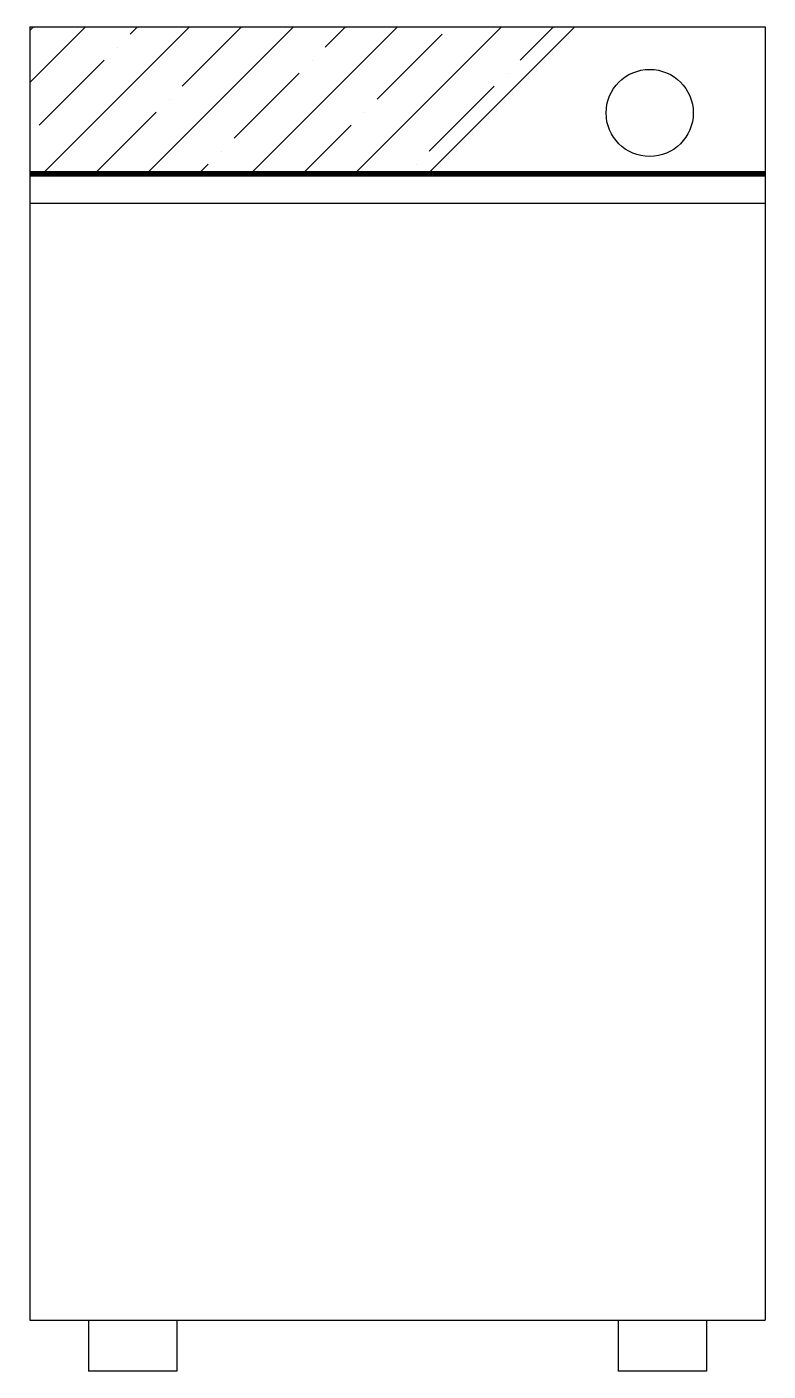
# Model space of a CAD drawing. Extents: x -0.502 to 0.002, y -0.915 to 0.
import ezdxf

# ---------------------------------------------------------------- set-up
doc = ezdxf.new("R2010")
doc.units = 0
doc.header["$MEASUREMENT"] = 0
doc.layers.get('0').update_dxf_attribs({"linetype": 'CONTINUOUS'})
doc.layers.add('MOVEIS', color=2, linetype='CONTINUOUS')

# ---------------------------------------------------------------- blocks, each defined once
blk = doc.blocks.new('*X0')
at = {"color": 0}
for p, q in [((82.06217, 89.13324), (82.10008, 89.17115)), ((82.06217, 89.1686), (82.06472, 89.17115)), ((82.07079, 89.07115), (82.17079, 89.17115)), ((82.13045, 89.16617), (82.13544, 89.17115)), ((82.1415, 89.07115), (82.2415, 89.17115)), ((82.16581, 89.13081), (82.20615, 89.17115)), ((82.21221, 89.07115), (82.31221, 89.17115)), ((82.26304, 89.15733), (82.27686, 89.17115)), ((82.28292, 89.07115), (82.38292, 89.17115)), ((82.39562, 89.14849), (82.41828, 89.17115)), ((82.29839, 89.12197), (82.34258, 89.16617)), ((82.12161, 89.15733), (82.12161, 89.15733)), ((82.06858, 89.10429), (82.11277, 89.14849)), ((82.2542, 89.14849), (82.2542, 89.14849)), ((82.20116, 89.09545), (82.24536, 89.13965)), ((82.38678, 89.13965), (82.38678, 89.13965)), ((82.33375, 89.08662), (82.37794, 89.13081)), ((82.15697, 89.12197), (82.15697, 89.12197)), ((82.10615, 89.07115), (82.14813, 89.11313)), ((82.28955, 89.11313), (82.28955, 89.11313)), ((82.24757, 89.07115), (82.28071, 89.10429)), ((82.19232, 89.08662), (82.19232, 89.08662)), ((82.17686, 89.07115), (82.18349, 89.07778)), ((82.32491, 89.07778), (82.32491, 89.07778))]:
    blk.add_line(p, q, dxfattribs=at)

msp = doc.modelspace()

# ---------------------------------------------------------------- linework, layer by layer
at = {"layer": 'MOVEIS'}
for p, q in [((-0.5, 0), (-0.5, -0.88)), ((-0.5, 0), (0, 0)), ((0, 0), (0, -0.88)), ((-0.12976, -0.00032), (-0.22976, -0.10032)), ((-0.5, -0.1), (-0.46, -0.1)), ((-0.5, -0.12), (0, -0.12)), ((-0.5, -0.88), (0, -0.88)), ((-0.46, -0.88), (-0.46, -0.91456)), ((-0.4, -0.88), (-0.4, -0.91456)), ((-0.1, -0.88), (-0.1, -0.91456)), ((-0.04, -0.88), (-0.04, -0.91456)), ((-0.4, -0.91456), (-0.46, -0.91456)), ((-0.04, -0.91456), (-0.1, -0.91456))]:
    msp.add_line(p, q, dxfattribs=at)
at = {"layer": 'MOVEIS', "const_width": 0.004}
msp.add_lwpolyline([(-0.5, -0.1), (0, -0.1)], dxfattribs=at)
at = {"layer": 'MOVEIS'}
msp.add_circle((-0.07853, -0.05855), 0.02962, dxfattribs=at)

# ---------------------------------------------------------------- block references
msp.add_blockref('*X0', (-82.56217, -89.17115), dxfattribs=at)

doc.saveas('drawing.dxf')
